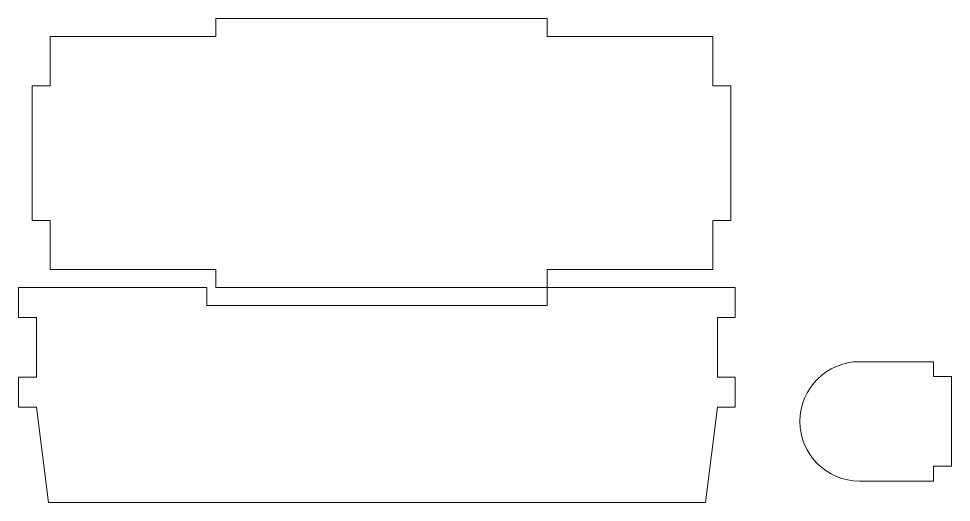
# Model space of a CAD drawing. Header units: millimetres. Extents: x -430 to 298, y -196 to 198.
# Drawn here: x -97 to 59.2, y -66.1 to 14.8 of the extents above; entities that cross this region are included whole.
import ezdxf

# ---------------------------------------------------------------- set-up
doc = ezdxf.new("R2010")
doc.units = ezdxf.units.MM
doc.header["$MEASUREMENT"] = 0
doc.layers.add('Camada 1', color=7, linetype='Continuous')

msp = doc.modelspace()

# ---------------------------------------------------------------- linework, layer by layer
at = {"layer": 'Camada 1', "color": 250, "lineweight": 20}
for points, knots in [([(-91.7065, 11.8086), (-91.7065, 11.8086), (-63.9565, 11.8086), (-63.9565, 11.8086), (-63.9565, 11.8086), (-63.9565, 14.8086), (-63.9565, 14.8086), (-63.9565, 14.8086), (-8.4565, 14.8086), (-8.4565, 14.8086), (-8.4565, 14.8086), (-8.4565, 11.8086), (-8.4565, 11.8086), (-8.4565, 11.8086), (19.2935, 11.8086), (19.2935, 11.8086), (19.2935, 11.8086), (19.2935, 3.5586), (19.2935, 3.5586), (19.2935, 3.5586), (22.2935, 3.5586), (22.2935, 3.5586), (22.2935, 3.5586), (22.2935, -18.9414), (22.2935, -18.9414), (22.2935, -18.9414), (19.2935, -18.9414), (19.2935, -18.9414), (19.2935, -18.9414), (19.2935, -27.1914), (19.2935, -27.1914), (19.2935, -27.1914), (-8.4565, -27.1914), (-8.4565, -27.1914), (-8.4565, -27.1914), (-8.4565, -30.1914), (-8.4565, -30.1914), (-8.4565, -30.1914), (-63.9565, -30.1914), (-63.9565, -30.1914), (-63.9565, -30.1914), (-63.9565, -27.1914), (-63.9565, -27.1914), (-63.9565, -27.1914), (-91.7065, -27.1914), (-91.7065, -27.1914), (-91.7065, -27.1914), (-91.7065, -18.9414), (-91.7065, -18.9414), (-91.7065, -18.9414), (-94.7065, -18.9414), (-94.7065, -18.9414), (-94.7065, -18.9414), (-94.7065, 3.5586), (-94.7065, 3.5586), (-94.7065, 3.5586), (-91.7065, 3.5586), (-91.7065, 3.5586), (-91.7065, 3.5586), (-91.7065, 11.8086), (-91.7065, 11.8086)], [0, 0, 0, 0, 0.05, 0.05, 0.05, 0.1, 0.1, 0.1, 0.15, 0.15, 0.15, 0.2, 0.2, 0.2, 0.25, 0.25, 0.25, 0.3, 0.3, 0.3, 0.35, 0.35, 0.35, 0.4, 0.4, 0.4, 0.45, 0.45, 0.45, 0.5, 0.5, 0.5, 0.55, 0.55, 0.55, 0.6, 0.6, 0.6, 0.65, 0.65, 0.65, 0.7, 0.7, 0.7, 0.75, 0.75, 0.75, 0.8, 0.8, 0.8, 0.85, 0.85, 0.85, 0.9, 0.9, 0.9, 0.95, 0.95, 0.95, 1, 1, 1, 1]), ([(-96.9565, -50.1914), (-96.9565, -50.1914), (-93.9564, -50.1914), (-93.9564, -50.1914), (-93.9564, -50.1914), (-91.9564, -66.1243), (-91.9564, -66.1243), (-91.9564, -66.1243), (18.0436, -66.1243), (18.0436, -66.1243), (18.0436, -66.1243), (20.0436, -50.1914), (20.0436, -50.1914), (20.0436, -50.1914), (23.0436, -50.1914), (23.0436, -50.1914), (23.0436, -50.1914), (23.0436, -45.1914), (23.0436, -45.1914), (23.0436, -45.1914), (20.0436, -45.1914), (20.0436, -45.1914), (20.0436, -45.1914), (20.0436, -35.1914), (20.0436, -35.1914), (20.0436, -35.1914), (23.0436, -35.1914), (23.0436, -35.1914), (23.0436, -35.1914), (23.0436, -30.1914), (23.0436, -30.1914), (23.0436, -30.1914), (-8.4565, -30.1914), (-8.4565, -30.1914), (-8.4565, -30.1914), (-8.4565, -33.1914), (-8.4565, -33.1914), (-8.4565, -33.1914), (-65.4565, -33.1914), (-65.4565, -33.1914), (-65.4565, -33.1914), (-65.4565, -30.1914), (-65.4565, -30.1914), (-65.4565, -30.1914), (-96.9565, -30.1914), (-96.9565, -30.1914), (-96.9565, -30.1914), (-96.9565, -35.1914), (-96.9565, -35.1914), (-96.9565, -35.1914), (-93.9565, -35.1914), (-93.9565, -35.1914), (-93.9565, -35.1914), (-93.9565, -45.1914), (-93.9565, -45.1914), (-93.9565, -45.1914), (-96.9565, -45.1914), (-96.9565, -45.1914), (-96.9565, -45.1914), (-96.9565, -50.1914), (-96.9565, -50.1914)], [0, 0, 0, 0, 0.05, 0.05, 0.05, 0.1, 0.1, 0.1, 0.15, 0.15, 0.15, 0.2, 0.2, 0.2, 0.25, 0.25, 0.25, 0.3, 0.3, 0.3, 0.35, 0.35, 0.35, 0.4, 0.4, 0.4, 0.45, 0.45, 0.45, 0.5, 0.5, 0.5, 0.55, 0.55, 0.55, 0.6, 0.6, 0.6, 0.65, 0.65, 0.65, 0.7, 0.7, 0.7, 0.75, 0.75, 0.75, 0.8, 0.8, 0.8, 0.85, 0.85, 0.85, 0.9, 0.9, 0.9, 0.95, 0.95, 0.95, 1, 1, 1, 1]), ([(33.8719, -52.5883), (33.8719, -47.0655), (38.3491, -42.5883), (43.8719, -42.5883), (43.8719, -42.5883), (56.2192, -42.5883), (56.2192, -42.5883), (56.2192, -42.5883), (56.2192, -45.0884), (56.2192, -45.0884), (56.2192, -45.0884), (59.2192, -45.0884), (59.2192, -45.0884), (59.2192, -45.0884), (59.2192, -60.0884), (59.2192, -60.0884), (59.2192, -60.0884), (56.2192, -60.0884), (56.2192, -60.0884), (56.2192, -60.0884), (56.2192, -62.5883), (56.2192, -62.5883), (56.2192, -62.5883), (43.8719, -62.5883), (43.8719, -62.5883), (38.3491, -62.5883), (33.8719, -58.1112), (33.8719, -52.5883)], [0, 0, 0, 0, 0.11111111, 0.11111111, 0.11111111, 0.22222222, 0.22222222, 0.22222222, 0.33333333, 0.33333333, 0.33333333, 0.44444444, 0.44444444, 0.44444444, 0.55555556, 0.55555556, 0.55555556, 0.66666667, 0.66666667, 0.66666667, 0.77777778, 0.77777778, 0.77777778, 0.88888889, 0.88888889, 0.88888889, 1, 1, 1, 1])]:
    msp.add_open_spline(points, degree=3, knots=knots, dxfattribs=at)

doc.saveas('drawing.dxf')
